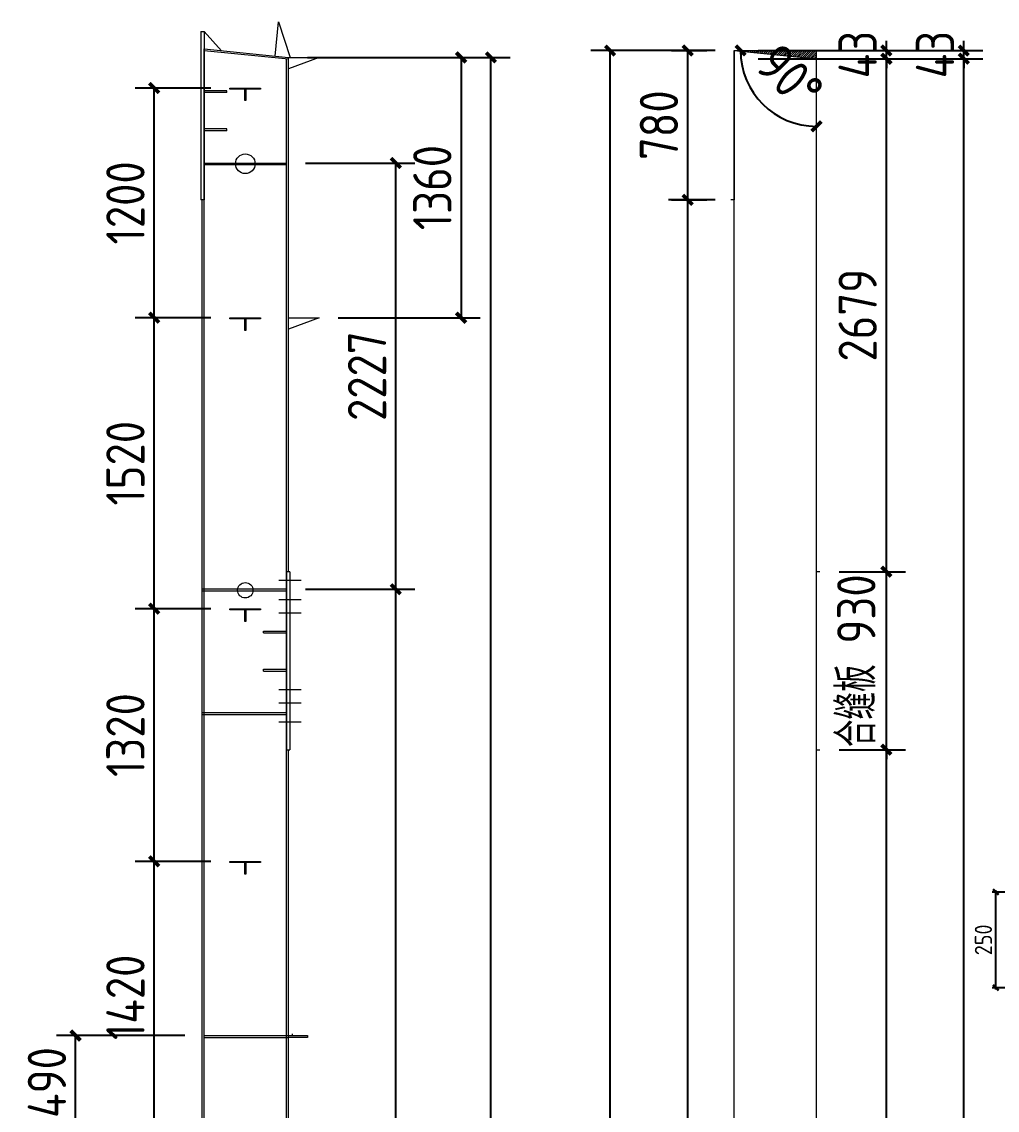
# Model space of a CAD drawing. Extents: x 485428 to 797698, y 56414 to 211814.
# Drawn here: x 683262 to 688357, y 148469 to 154155 of the extents above; entities that cross this region are included whole.
import ezdxf

# ---------------------------------------------------------------- set-up
doc = ezdxf.new("R2010")
doc.units = 0
doc.header["$LTSCALE"] = 1000
doc.header["$MEASUREMENT"] = 0
doc.layers.add('DOTE', color=1, linetype='Continuous')
doc.styles.get("Standard").update_dxf_attribs({"font": 'gbenor.shx', "bigfont": 'gbcbig.shx'})
doc.dimstyles.get("Standard").update_dxf_attribs({"dimscale": 100, "dimtxt": 2, "dimasz": 0.4, "dimexe": 0.5, "dimexo": 1, "dimgap": 0.5, "dimtad": 1, "dimdec": 0, "dimzin": 0, "dimdsep": 46, "dimtxsty": 'Standard', "dimblk": 'ARCHTICK', "dimcen": 0.09, "dimadec": 0, "dimazin": 0, "dimtfac": 1, "dimtdec": 0, "dimtix": 1, "dimtmove": 2, "dimatfit": 3, "dimfxl": 1, "dimtolj": 1, "dimtzin": 0, "dimarcsym": 0})

# ---------------------------------------------------------------- blocks, each defined once
blk = doc.blocks.new('_ArchTick')
at = {"color": 0, "linetype": 'ByBlock', "const_width": 0.4}
blk.add_lwpolyline([(-0.5, -0.5), (0.5, 0.5)], dxfattribs=at)
blk = doc.blocks.new('*D649')
at = {"color": 3, "lineweight": -2}
for p, q in [((684249.7, 149769.1), (683853.6, 149769.1)), ((683953.6, 148349.1), (683953.6, 149769.1)), ((684249.7, 148349.1), (683853.6, 148349.1))]:
    blk.add_line(p, q, dxfattribs=at)
at = {"layer": 'Defpoints', "color": 0}
for p in [(683953.6, 149769.1), (684349.7, 149769.1), (684349.7, 148349.1)]:
    blk.add_point(p, dxfattribs=at)
at = {"color": 3, "lineweight": -2, "xscale": 50, "yscale": 50, "zscale": 50}
for p, rotation in [((683953.6, 149769.1), 90), ((683953.6, 148349.1), 270)]:
    blk.add_blockref('_ArchTick', p, dxfattribs=dict(at, rotation=rotation))
at = {"color": 0, "lineweight": 15, "insert": (683803.6, 149059.1), "char_height": 200, "attachment_point": 5, "rotation": 90}
blk.add_mtext('\\A1;1420', dxfattribs=at)
blk = doc.blocks.new('*D650')
at = {"color": 3, "lineweight": -2}
for p, q in [((684249.7, 151089.1), (683853.6, 151089.1)), ((683953.6, 149769.1), (683953.6, 151089.1)), ((684249.7, 149769.1), (683853.6, 149769.1))]:
    blk.add_line(p, q, dxfattribs=at)
at = {"layer": 'Defpoints', "color": 0}
for p in [(683953.6, 151089.1), (684349.7, 151089.1), (684349.7, 149769.1)]:
    blk.add_point(p, dxfattribs=at)
at = {"color": 3, "lineweight": -2, "xscale": 50, "yscale": 50, "zscale": 50}
for p, rotation in [((683953.6, 151089.1), 90), ((683953.6, 149769.1), 270)]:
    blk.add_blockref('_ArchTick', p, dxfattribs=dict(at, rotation=rotation))
at = {"color": 0, "lineweight": 15, "insert": (683803.6, 150429.1), "char_height": 200, "attachment_point": 5, "rotation": 90}
blk.add_mtext('\\A1;1320', dxfattribs=at)
blk = doc.blocks.new('*D651')
at = {"color": 3, "lineweight": -2}
for p, q in [((684249.7, 152609.1), (683853.6, 152609.1)), ((683953.6, 151089.1), (683953.6, 152609.1)), ((684249.7, 151089.1), (683853.6, 151089.1))]:
    blk.add_line(p, q, dxfattribs=at)
at = {"layer": 'Defpoints', "color": 0}
for p in [(683953.6, 152609.1), (684349.7, 152609.1), (684349.7, 151089.1)]:
    blk.add_point(p, dxfattribs=at)
at = {"color": 3, "lineweight": -2, "xscale": 50, "yscale": 50, "zscale": 50}
for p, rotation in [((683953.6, 152609.1), 90), ((683953.6, 151089.1), 270)]:
    blk.add_blockref('_ArchTick', p, dxfattribs=dict(at, rotation=rotation))
at = {"color": 0, "lineweight": 15, "insert": (683803.6, 151849.1), "char_height": 200, "attachment_point": 5, "rotation": 90}
blk.add_mtext('\\A1;1520', dxfattribs=at)
blk = doc.blocks.new('*D653')
at = {"color": 3, "lineweight": -2}
for p, q in [((684114.7, 148859.1), (683443.4, 148859.1)), ((683543.4, 148369.1), (683543.4, 148859.1)), ((684114.7, 148369.1), (683443.4, 148369.1))]:
    blk.add_line(p, q, dxfattribs=at)
at = {"layer": 'Defpoints', "color": 0}
for p in [(683543.4, 148859.1), (684214.7, 148859.1), (684214.7, 148369.1)]:
    blk.add_point(p, dxfattribs=at)
at = {"color": 3, "lineweight": -2, "xscale": 50, "yscale": 50, "zscale": 50}
for p, rotation in [((683543.4, 148859.1), 90), ((683543.4, 148369.1), 270)]:
    blk.add_blockref('_ArchTick', p, dxfattribs=dict(at, rotation=rotation))
at = {"color": 0, "lineweight": 15, "insert": (683393.4, 148614.1), "char_height": 200, "attachment_point": 5, "rotation": 90}
blk.add_mtext('\\A1;490', dxfattribs=at)
blk = doc.blocks.new('*D666')
at = {"color": 3, "lineweight": -2}
for p, q in [((684744.7, 151190.6), (685315.5, 151190.6)), ((685215.5, 141169.1), (685215.5, 151190.6)), ((684774.7, 141169.1), (685315.5, 141169.1))]:
    blk.add_line(p, q, dxfattribs=at)
at = {"layer": 'Defpoints', "color": 0}
for p in [(684644.7, 151190.6), (685215.5, 151190.6), (684674.7, 141169.1)]:
    blk.add_point(p, dxfattribs=at)
at = {"color": 3, "lineweight": -2, "xscale": 50, "yscale": 50, "zscale": 50}
for p, rotation in [((685215.5, 151190.6), 90), ((685215.5, 141169.1), 270)]:
    blk.add_blockref('_ArchTick', p, dxfattribs=dict(at, rotation=rotation))
at = {"color": 0, "lineweight": 15, "insert": (685065.5, 146179.9), "char_height": 200, "attachment_point": 5, "rotation": 90}
blk.add_mtext('\\A1;10022', dxfattribs=at)
blk = doc.blocks.new('*D667')
at = {"color": 3, "lineweight": -2}
for p, q in [((684744.7, 153417.2), (685315.5, 153417.2)), ((685215.5, 151190.6), (685215.5, 153417.2)), ((684744.7, 151190.6), (685315.5, 151190.6))]:
    blk.add_line(p, q, dxfattribs=at)
at = {"layer": 'Defpoints', "color": 0}
for p in [(684644.7, 153417.2), (685215.5, 153417.2), (684644.7, 151190.6)]:
    blk.add_point(p, dxfattribs=at)
at = {"color": 3, "lineweight": -2, "xscale": 50, "yscale": 50, "zscale": 50}
for p, rotation in [((685215.5, 153417.2), 90), ((685215.5, 151190.6), 270)]:
    blk.add_blockref('_ArchTick', p, dxfattribs=dict(at, rotation=rotation))
at = {"color": 0, "lineweight": 15, "insert": (685065.5, 152303.9), "char_height": 200, "attachment_point": 5, "rotation": 90}
blk.add_mtext('\\A1;2227', dxfattribs=at)
blk = doc.blocks.new('*D668')
at = {"color": 3, "lineweight": -2}
for p, q in [((684754.7, 153969.1), (685812.6, 153969.1)), ((685712.6, 141169.1), (685712.6, 153969.1)), ((684774.7, 141169.1), (685812.6, 141169.1))]:
    blk.add_line(p, q, dxfattribs=at)
at = {"layer": 'Defpoints', "color": 0}
for p in [(684654.7, 153969.1), (685712.6, 153969.1), (684674.7, 141169.1)]:
    blk.add_point(p, dxfattribs=at)
at = {"color": 3, "lineweight": -2, "xscale": 50, "yscale": 50, "zscale": 50}
for p, rotation in [((685712.6, 153969.1), 90), ((685712.6, 141169.1), 270)]:
    blk.add_blockref('_ArchTick', p, dxfattribs=dict(at, rotation=rotation))
at = {"color": 0, "lineweight": 15, "insert": (685562.6, 147569.1), "char_height": 200, "attachment_point": 5, "rotation": 90}
blk.add_mtext('\\A1;12800', dxfattribs=at)
blk = doc.blocks.new('*D671')
at = {"color": 3, "lineweight": -2}
for p, q in [((686882.9, 153225.1), (686640.1, 153225.1)), ((686740.1, 141189.1), (686740.1, 153225.1)), ((686882.9, 141189.1), (686640.1, 141189.1))]:
    blk.add_line(p, q, dxfattribs=at)
at = {"layer": 'Defpoints', "color": 0}
for p in [(686740.1, 153225.1), (686982.9, 153225.1), (686982.9, 141189.1)]:
    blk.add_point(p, dxfattribs=at)
at = {"color": 3, "lineweight": -2, "xscale": 50, "yscale": 50, "zscale": 50}
for p, rotation in [((686740.1, 153225.1), 90), ((686740.1, 141189.1), 270)]:
    blk.add_blockref('_ArchTick', p, dxfattribs=dict(at, rotation=rotation))
at = {"color": 0, "lineweight": 15, "insert": (686583.5, 147207.1), "char_height": 200, "attachment_point": 5, "rotation": 90}
blk.add_mtext('\\A1;内翼板 12036', dxfattribs=at)
blk = doc.blocks.new('*D672')
at = {"color": 3, "lineweight": -2}
for p, q in [((687512.9, 153962.1), (688282.2, 153962.1)), ((688182.2, 141189.1), (688182.2, 153962.1)), ((687512.9, 141189.1), (688282.2, 141189.1))]:
    blk.add_line(p, q, dxfattribs=at)
at = {"layer": 'Defpoints', "color": 0}
for p in [(687412.9, 153962.1), (688182.2, 153962.1), (687412.9, 141189.1)]:
    blk.add_point(p, dxfattribs=at)
at = {"color": 3, "lineweight": -2, "xscale": 50, "yscale": 50, "zscale": 50}
for p, rotation in [((688182.2, 153962.1), 90), ((688182.2, 141189.1), 270)]:
    blk.add_blockref('_ArchTick', p, dxfattribs=dict(at, rotation=rotation))
at = {"color": 0, "lineweight": 15, "insert": (688025.6, 147575.6), "char_height": 200, "attachment_point": 5, "rotation": 90}
blk.add_mtext('\\A1;外翼板 12773', dxfattribs=at)
blk = doc.blocks.new('*D673')
at = {"color": 3, "lineweight": -2}
for p, q in [((688182.2, 154005.1), (688182.2, 154055.1)), ((687512.9, 154005.1), (688282.2, 154005.1)), ((688182.2, 153962.1), (688182.2, 154005.1)), ((687512.9, 153962.1), (688282.2, 153962.1)), ((688182.2, 153962.1), (688182.2, 153912.1))]:
    blk.add_line(p, q, dxfattribs=at)
at = {"layer": 'Defpoints', "color": 0}
for p in [(687412.9, 154005.1), (688182.2, 154005.1), (687412.9, 153962.1)]:
    blk.add_point(p, dxfattribs=at)
at = {"color": 3, "lineweight": -2, "xscale": 50, "yscale": 50, "zscale": 50}
for p, rotation in [((688182.2, 154005.1), 270), ((688182.2, 153962.1), 90)]:
    blk.add_blockref('_ArchTick', p, dxfattribs=dict(at, rotation=rotation))
at = {"color": 0, "lineweight": 15, "insert": (688032.2, 153983.6), "char_height": 200, "attachment_point": 5, "rotation": 90}
blk.add_mtext('\\A1;43', dxfattribs=at)
blk = doc.blocks.new('*D674')
at = {"color": 3, "lineweight": -2}
for p, q in [((686654.9, 154005.1), (686840.1, 154005.1)), ((686740.1, 153225.1), (686740.1, 154005.1)), ((686654.9, 153225.1), (686840.1, 153225.1))]:
    blk.add_line(p, q, dxfattribs=at)
at = {"layer": 'Defpoints', "color": 0}
for p in [(686554.9, 154005.1), (686740.1, 154005.1), (686554.9, 153225.1)]:
    blk.add_point(p, dxfattribs=at)
at = {"color": 3, "lineweight": -2, "xscale": 50, "yscale": 50, "zscale": 50}
for p, rotation in [((686740.1, 154005.1), 90), ((686740.1, 153225.1), 270)]:
    blk.add_blockref('_ArchTick', p, dxfattribs=dict(at, rotation=rotation))
at = {"color": 0, "lineweight": 15, "insert": (686590.1, 153615.1), "char_height": 200, "attachment_point": 5, "rotation": 90}
blk.add_mtext('\\A1;780', dxfattribs=at)
blk = doc.blocks.new('*D675')
at = {"color": 3, "lineweight": -2}
for p, q in [((686882.9, 154005.1), (686235.1, 154005.1)), ((686335.1, 141189.1), (686335.1, 154005.1)), ((686882.9, 141189.1), (686235.1, 141189.1))]:
    blk.add_line(p, q, dxfattribs=at)
at = {"layer": 'Defpoints', "color": 0}
for p in [(686335.1, 154005.1), (686982.9, 154005.1), (686982.9, 141189.1)]:
    blk.add_point(p, dxfattribs=at)
at = {"color": 3, "lineweight": -2, "xscale": 50, "yscale": 50, "zscale": 50}
for p, rotation in [((686335.1, 154005.1), 90), ((686335.1, 141189.1), 270)]:
    blk.add_blockref('_ArchTick', p, dxfattribs=dict(at, rotation=rotation))
at = {"color": 0, "lineweight": 15, "insert": (686178.5, 147597.1), "char_height": 200, "attachment_point": 5, "rotation": 90}
blk.add_mtext('\\A1;腹板 12816', dxfattribs=at)
blk = doc.blocks.new('*D726')
at = {"color": 3, "lineweight": -2}
for p, q in [((688439.2, 149609.3), (688329.8, 149609.3)), ((688349.8, 149099.3), (688349.8, 149619.3)), ((688439.2, 149109.3), (688329.8, 149109.3))]:
    blk.add_line(p, q, dxfattribs=at)
at = {"layer": 'Defpoints', "color": 0}
for p in [(688349.8, 149609.3), (688459.2, 149609.3), (688459.2, 149109.3)]:
    blk.add_point(p, dxfattribs=at)
at = {"color": 3, "lineweight": -2, "xscale": 30, "yscale": 30, "zscale": 30}
for p, rotation in [((688349.8, 149609.3), 90), ((688349.8, 149109.3), 270)]:
    blk.add_blockref('_ArchTick', p, dxfattribs=dict(at, rotation=rotation))
at = {"color": 0, "lineweight": 15, "insert": (688284.8, 149359.3), "char_height": 90, "attachment_point": 5, "rotation": 90}
blk.add_mtext('\\A1;250', dxfattribs=at)
blk = doc.blocks.new('*D989')
at = {"color": 0, "lineweight": -2}
blk.add_arc((687412.9, 154005.1), 396.4, 180, 270, dxfattribs=at)
at = {"layer": 'Defpoints', "color": 0}
for p in [(686982.9, 154005.1), (687412.9, 154005.1), (687412.9, 153962.1), (687069.6, 153806.9), (687412.9, 141189.1)]:
    blk.add_point(p, dxfattribs=at)
at = {"color": 0, "lineweight": -2, "xscale": 50, "yscale": 50, "zscale": 50}
for p, rotation in [((687016.5, 154005.1), 89.99999999999099), ((687412.9, 153608.7), 359.9999999999997)]:
    blk.add_blockref('_ArchTick', p, dxfattribs=dict(at, rotation=rotation))
at = {"color": 0, "lineweight": 15, "insert": (687274, 153866.2), "char_height": 200, "attachment_point": 5, "rotation": 315}
blk.add_mtext('\\A1;90°', dxfattribs=at)
blk = doc.blocks.new('*D3280')
at = {"color": 3, "lineweight": -2}
for p, q in [((687530.9, 150352.6), (687877.9, 150352.6)), ((687777.9, 141189.1), (687777.9, 150352.6)), ((687512.9, 141189.1), (687877.9, 141189.1))]:
    blk.add_line(p, q, dxfattribs=at)
at = {"layer": 'Defpoints', "color": 0}
for p in [(687430.9, 150352.6), (687777.9, 150352.6), (687412.9, 141189.1)]:
    blk.add_point(p, dxfattribs=at)
at = {"color": 3, "lineweight": -2, "xscale": 50, "yscale": 50, "zscale": 50}
for p, rotation in [((687777.9, 150352.6), 90), ((687777.9, 141189.1), 270)]:
    blk.add_blockref('_ArchTick', p, dxfattribs=dict(at, rotation=rotation))
at = {"color": 0, "lineweight": 15, "insert": (687627.9, 145770.9), "char_height": 200, "attachment_point": 5, "rotation": 90}
blk.add_mtext('\\A1;9164', dxfattribs=at)
blk = doc.blocks.new('*D3281')
at = {"color": 3, "lineweight": -2}
for p, q in [((687777.9, 151282.6), (687777.9, 151332.6)), ((687530.9, 151282.6), (687877.9, 151282.6)), ((687777.9, 150352.6), (687777.9, 151282.6)), ((687530.9, 150352.6), (687877.9, 150352.6)), ((687777.9, 150352.6), (687777.9, 150302.6))]:
    blk.add_line(p, q, dxfattribs=at)
at = {"layer": 'Defpoints', "color": 0}
for p in [(687430.9, 151282.6), (687777.9, 151282.6), (687430.9, 150352.6)]:
    blk.add_point(p, dxfattribs=at)
at = {"color": 3, "lineweight": -2, "xscale": 50, "yscale": 50, "zscale": 50}
for p, rotation in [((687777.9, 151282.6), 270), ((687777.9, 150352.6), 90)]:
    blk.add_blockref('_ArchTick', p, dxfattribs=dict(at, rotation=rotation))
at = {"color": 0, "lineweight": 15, "insert": (687621.2, 150817.6), "char_height": 200, "attachment_point": 5, "rotation": 90}
blk.add_mtext('\\A1;合缝板 930', dxfattribs=at)
blk = doc.blocks.new('*D3282')
at = {"color": 3, "lineweight": -2}
for p, q in [((687512.9, 153962.1), (687877.9, 153962.1)), ((687777.9, 151282.6), (687777.9, 153962.1)), ((687530.9, 151282.6), (687877.9, 151282.6))]:
    blk.add_line(p, q, dxfattribs=at)
at = {"layer": 'Defpoints', "color": 0}
for p in [(687412.9, 153962.1), (687777.9, 153962.1), (687430.9, 151282.6)]:
    blk.add_point(p, dxfattribs=at)
at = {"color": 3, "lineweight": -2, "xscale": 50, "yscale": 50, "zscale": 50}
for p, rotation in [((687777.9, 153962.1), 90), ((687777.9, 151282.6), 270)]:
    blk.add_blockref('_ArchTick', p, dxfattribs=dict(at, rotation=rotation))
at = {"color": 0, "lineweight": 15, "insert": (687627.9, 152622.3), "char_height": 200, "attachment_point": 5, "rotation": 90}
blk.add_mtext('\\A1;2679', dxfattribs=at)
blk = doc.blocks.new('*D3292')
at = {"color": 3, "lineweight": -2}
for p, q in [((687777.9, 154005.1), (687777.9, 154055.1)), ((687108.6, 154005.1), (687877.9, 154005.1)), ((687777.9, 153962.1), (687777.9, 154005.1)), ((687108.6, 153962.1), (687877.9, 153962.1)), ((687777.9, 153962.1), (687777.9, 153912.1))]:
    blk.add_line(p, q, dxfattribs=at)
at = {"layer": 'Defpoints', "color": 0}
for p in [(687008.6, 154005.1), (687777.9, 154005.1), (687008.6, 153962.1)]:
    blk.add_point(p, dxfattribs=at)
at = {"color": 3, "lineweight": -2, "xscale": 50, "yscale": 50, "zscale": 50}
for p, rotation in [((687777.9, 154005.1), 270), ((687777.9, 153962.1), 90)]:
    blk.add_blockref('_ArchTick', p, dxfattribs=dict(at, rotation=rotation))
at = {"color": 0, "lineweight": 15, "insert": (687627.9, 153983.6), "char_height": 200, "attachment_point": 5, "rotation": 90}
blk.add_mtext('\\A1;43', dxfattribs=at)
blk = doc.blocks.new('*D3304')
at = {"color": 3, "lineweight": -2}
for p, q in [((684914.7, 153969.1), (685656.5, 153969.1)), ((685556.5, 153969.1), (685556.5, 152609.1)), ((684914.7, 152609.1), (685656.5, 152609.1))]:
    blk.add_line(p, q, dxfattribs=at)
at = {"layer": 'Defpoints', "color": 0}
for p in [(684814.7, 153969.1), (684814.7, 152609.1), (685556.5, 152609.1)]:
    blk.add_point(p, dxfattribs=at)
at = {"color": 3, "lineweight": -2, "xscale": 50, "yscale": 50, "zscale": 50}
for p, rotation in [((685556.5, 153969.1), 90), ((685556.5, 152609.1), 270)]:
    blk.add_blockref('_ArchTick', p, dxfattribs=dict(at, rotation=rotation))
at = {"color": 0, "lineweight": 15, "insert": (685406.5, 153289.1), "char_height": 200, "attachment_point": 5, "rotation": 90}
blk.add_mtext('\\A1;1360', dxfattribs=at)
blk = doc.blocks.new('*D3354')
at = {"color": 3, "lineweight": -2}
for p, q in [((684249.7, 153809.1), (683853.6, 153809.1)), ((683953.6, 152609.1), (683953.6, 153809.1)), ((684249.7, 152609.1), (683853.6, 152609.1))]:
    blk.add_line(p, q, dxfattribs=at)
at = {"layer": 'Defpoints', "color": 0}
for p in [(683953.6, 153809.1), (684349.7, 153809.1), (684349.7, 152609.1)]:
    blk.add_point(p, dxfattribs=at)
at = {"color": 3, "lineweight": -2, "xscale": 50, "yscale": 50, "zscale": 50}
for p, rotation in [((683953.6, 153809.1), 90), ((683953.6, 152609.1), 270)]:
    blk.add_blockref('_ArchTick', p, dxfattribs=dict(at, rotation=rotation))
at = {"color": 0, "lineweight": 15, "insert": (683803.6, 153209.1), "char_height": 200, "attachment_point": 5, "rotation": 90}
blk.add_mtext('\\A1;1200', dxfattribs=at)

msp = doc.modelspace()

# ---------------------------------------------------------------- hatches: boundary and pattern name
at = {"lineweight": 15}
h = msp.add_hatch(dxfattribs=at)
h.set_pattern_fill('ANSI31', color=256, scale=5, style=0)
h.set_pattern_definition([(45, (428, -9.4715), (-5.61266008, 5.61266008), [])])
h.paths.add_polyline_path([(687412.9, 153962.1), (687412.9, 154005.1), (686982.9, 154005.1)])

# ---------------------------------------------------------------- linework, layer by layer
at = {"color": 2, "lineweight": 15}
for p, q in [((684585, 153976.1), (684602.9, 154155.2)), ((684585, 153976.1), (684602.9, 154155.2)), ((684585, 153976.1), (684602.9, 154155.2)), ((684602.9, 154155.2), (684664.6, 153968.1)), ((684196.7, 154105.1), (684214.7, 154105.1)), ((684196.7, 154105.1), (684196.7, 153225.1)), ((684214.7, 154105.1), (684214.7, 153225.1)), ((684214.7, 154105.1), (684306.2, 154004)), ((686982.9, 154005.1), (686982.9, 153225.1)), ((684654.7, 153969.1), (684814.7, 153969.1)), ((684814.7, 153969.1), (684654.7, 153909.1)), ((684349.7, 153803.1), (684349.7, 153809.1)), ((684349.7, 153809.1), (684429.7, 153809.1)), ((684509.7, 153803.1), (684349.7, 153803.1)), ((684426.7, 153743.1), (684426.7, 153803.1)), ((684426.7, 153803.1), (684432.7, 153803.1)), ((684429.7, 153809.1), (684509.7, 153809.1)), ((684429.7, 153809.1), (684509.7, 153809.1)), ((684432.7, 153803.1), (684432.7, 153743.1)), ((684509.7, 153809.1), (684509.7, 153803.1)), ((684332.7, 153795.1), (684214.7, 153795.1)), ((684332.7, 153785.1), (684214.7, 153785.1)), ((684332.7, 153785.1), (684332.7, 153795.1)), ((684429.7, 153743.1), (684426.7, 153743.1)), ((684432.7, 153743.1), (684429.7, 153743.1)), ((684332.7, 153595.1), (684214.7, 153595.1)), ((684332.7, 153585.1), (684214.7, 153585.1)), ((684332.7, 153585.1), (684332.7, 153595.1)), ((684214.7, 153417.2), (684644.7, 153417.2)), ((684214.7, 153409.2), (684644.7, 153409.2)), ((684214.7, 153225.1), (684196.7, 153225.1)), ((686982.9, 153225.1), (686964.9, 153225.1)), ((684349.7, 152603.1), (684349.7, 152609.1)), ((684349.7, 152609.1), (684429.7, 152609.1)), ((684429.7, 152609.1), (684509.7, 152609.1)), ((684509.7, 152609.1), (684509.7, 152603.1)), ((684654.7, 152609.1), (684814.7, 152609.1)), ((684654.7, 152609.1), (684814.7, 152609.1)), ((684814.7, 152609.1), (684654.7, 152549.1)), ((684509.7, 152603.1), (684349.7, 152603.1)), ((684426.7, 152543.1), (684426.7, 152603.1)), ((684426.7, 152603.1), (684432.7, 152603.1)), ((684432.7, 152603.1), (684432.7, 152543.1)), ((684429.7, 152543.1), (684426.7, 152543.1)), ((684432.7, 152543.1), (684429.7, 152543.1)), ((684662.7, 151282.6), (684644.7, 151282.6)), ((684662.7, 151282.6), (684644.7, 151282.6)), ((684644.7, 151282.6), (684644.7, 150352.6)), ((684662.7, 151282.6), (684662.7, 150352.6)), ((687430.9, 151282.6), (687412.9, 151282.6)), ((684644.7, 151190.6), (684204.7, 151190.6)), ((684604.7, 151237.6), (684720.7, 151237.6)), ((684644.7, 151180.6), (684204.7, 151180.6)), ((684604.7, 151137.6), (684720.7, 151137.6)), ((684349.7, 151083.1), (684349.7, 151089.1)), ((684349.7, 151089.1), (684429.7, 151089.1)), ((684349.7, 151089.1), (684429.7, 151089.1)), ((684509.7, 151083.1), (684349.7, 151083.1)), ((684426.7, 151023.1), (684426.7, 151083.1)), ((684426.7, 151083.1), (684432.7, 151083.1)), ((684429.7, 151089.1), (684509.7, 151089.1)), ((684432.7, 151083.1), (684432.7, 151023.1)), ((684509.7, 151089.1), (684509.7, 151083.1)), ((684429.7, 151023.1), (684426.7, 151023.1)), ((684432.7, 151023.1), (684429.7, 151023.1)), ((684604.7, 151067.6), (684720.7, 151067.6)), ((684524.7, 150962.6), (684524.7, 150972.6)), ((684524.7, 150972.6), (684644.7, 150972.6)), ((684524.7, 150962.6), (684524.7, 150972.6)), ((684524.7, 150972.6), (684644.7, 150972.6)), ((684524.7, 150962.6), (684644.7, 150962.6)), ((684524.7, 150962.6), (684644.7, 150962.6)), ((684524.7, 150762.6), (684524.7, 150772.6)), ((684524.7, 150772.6), (684644.7, 150772.6)), ((684524.7, 150762.6), (684524.7, 150772.6)), ((684524.7, 150772.6), (684644.7, 150772.6)), ((684524.7, 150762.6), (684644.7, 150762.6)), ((684524.7, 150762.6), (684644.7, 150762.6)), ((684604.7, 150667.6), (684720.7, 150667.6)), ((684604.7, 150597.6), (684720.7, 150597.6)), ((684644.7, 150545.4), (684204.7, 150545.4)), ((684644.7, 150535.3), (684204.7, 150535.3)), ((684604.7, 150497.6), (684720.7, 150497.6)), ((684644.7, 150352.6), (684662.7, 150352.6)), ((684644.7, 150352.6), (684662.7, 150352.6)), ((687412.9, 150352.6), (687430.9, 150352.6)), ((684349.7, 149763.1), (684349.7, 149769.1)), ((684349.7, 149769.1), (684429.7, 149769.1)), ((684429.7, 149769.1), (684509.7, 149769.1)), ((684509.7, 149769.1), (684509.7, 149763.1)), ((684509.7, 149763.1), (684349.7, 149763.1)), ((684426.7, 149703.1), (684426.7, 149763.1)), ((684426.7, 149763.1), (684432.7, 149763.1)), ((684432.7, 149763.1), (684432.7, 149703.1)), ((684429.7, 149703.1), (684426.7, 149703.1)), ((684432.7, 149703.1), (684429.7, 149703.1))]:
    msp.add_line(p, q, dxfattribs=at)
at = {"lineweight": 15}
for p, q in [((684214.7, 154013.1), (684654.7, 153969.1)), ((684214.7, 154005.1), (684654.7, 153961.1)), ((686982.9, 154005.1), (687412.9, 153962.1)), ((686982.9, 154005.1), (687412.9, 154005.1)), ((687412.9, 153962.1), (687412.9, 154005.1)), ((684214.7, 148859.1), (684654.7, 148859.1)), ((684654.7, 148859.1), (684754.7, 148859.1)), ((684674.7, 148869.1), (684674.7, 148859.1)), ((684754.7, 148859.1), (684754.7, 148849.1)), ((684214.7, 148849.1), (684654.7, 148849.1)), ((684754.7, 148849.1), (684654.7, 148849.1))]:
    msp.add_line(p, q, dxfattribs=at)
for centre, radius in [((684429.7, 153413.4), 51.3), ((684429.7, 151185.4), 40.1)]:
    msp.add_circle(centre, radius, dxfattribs=at)
at = {"layer": 'DOTE', "color": 0, "lineweight": 15}
for p, q in [((684214.7, 141189.1), (684214.7, 154013.1)), ((686982.9, 141189.1), (686982.9, 154005.1)), ((684644.7, 141189.1), (684644.7, 153962.1)), ((684654.7, 151282.6), (684654.7, 153969.1)), ((687412.9, 141189.1), (687412.9, 153962.1)), ((684204.7, 141189.1), (684204.7, 153225.1)), ((684654.7, 141189.1), (684654.7, 150352.6))]:
    msp.add_line(p, q, dxfattribs=at)

# ---------------------------------------------------------------- dimensions: what is measured, and where the dimension line sits
at = {"color": 1, "lineweight": 15}
dim = msp.add_angular_dim_2l(base=(687069.6, 153806.9), line1=((687412.9, 141189.1), (687412.9, 153962.1)), line2=((686982.9, 154005.1), (687412.9, 154005.1)), dimstyle='Standard', override={"dimtxt": 2, "dimasz": 0.5, "dimgap": 1}, dxfattribs=at)
dim.commit()
dim.dimension.update_dxf_attribs({"geometry": '*D989', "text_midpoint": (687274, 153866.2)})
at = {"lineweight": 15}
for base, p1, p2, picture, middle in [((687777.9, 154005.1), (687008.6, 153962.1), (687008.6, 154005.1), '*D3292', (687627.9, 153983.6)), ((688182.2, 154005.1), (687412.9, 153962.1), (687412.9, 154005.1), '*D673', (688032.2, 153983.6)), ((686740.1, 154005.1), (686554.9, 153225.1), (686554.9, 154005.1), '*D674', (686590.1, 153615.1)), ((685712.6, 153969.1), (684674.7, 141169.1), (684654.7, 153969.1), '*D668', (685562.6, 147569.1)), ((685556.5, 152609.1), (684814.7, 153969.1), (684814.7, 152609.1), '*D3304', (685406.5, 153289.1)), ((687777.8637, 153962.0735), (687430.8974, 151282.6134), (687412.8974, 153962.0735), '*D3282', (687627.8637, 152622.3435)), ((683953.6, 153809.1), (684349.7, 152609.1), (684349.7, 153809.1), '*D3354', (683803.6, 153209.1)), ((685215.5, 153417.2), (684644.7, 151190.6), (684644.7, 153417.2), '*D667', (685065.5, 152303.9)), ((683953.6, 152609.1), (684349.7, 151089.1), (684349.7, 152609.1), '*D651', (683803.6, 151849.1)), ((685215.5254096, 151190.6134279), (684674.6579732, 141169.1134279), (684644.6579732, 151190.6134279), '*D666', (685065.5254096, 146179.8634279)), ((683953.6, 151089.1), (684349.7, 149769.1), (684349.7, 151089.1), '*D650', (683803.6, 150429.1)), ((687777.8637167, 150352.6134279), (687412.8973814, 141189.1134279), (687430.8973814, 150352.6134279), '*D3280', (687627.8637167, 145770.8634279)), ((683953.6, 149769.1), (684349.7, 148349.1), (684349.7, 149769.1), '*D649', (683803.6, 149059.1)), ((683543.4, 148859.1), (684214.7, 148369.1), (684214.7, 148859.1), '*D653', (683393.4, 148614.1))]:
    dim = msp.add_linear_dim(base=base, p1=p1, p2=p2, angle=90, dimstyle='Standard', override={"dimtxt": 2, "dimasz": 0.5, "dimexe": 1, "dimexo": 1, "dimclrd": 3, "dimclre": 3}, dxfattribs=at)
    dim.commit()
    dim.dimension.update_dxf_attribs({"geometry": picture, "text_midpoint": middle})
for base, p1, p2, text, picture, middle in [((686335.1, 154005.1), (686982.9, 141189.1), (686982.9, 154005.1), '腹板 12816', '*D675', (686178.5, 147597.1)), ((688182.2, 153962.1), (687412.9, 141189.1), (687412.9, 153962.1), '外翼板 12773', '*D672', (688025.6, 147575.6)), ((686740.1, 153225.1), (686982.9, 141189.1), (686982.9, 153225.1), '内翼板 12036', '*D671', (686583.5, 147207.1)), ((687777.9, 151282.6), (687430.9, 150352.6), (687430.9, 151282.6), '合缝板 930', '*D3281', (687621.2, 150817.6))]:
    dim = msp.add_linear_dim(base=base, p1=p1, p2=p2, angle=90, text=text, dimstyle='Standard', override={"dimtxt": 2, "dimasz": 0.5, "dimexe": 1, "dimexo": 1, "dimclrd": 3, "dimclre": 3}, dxfattribs=at)
    dim.commit()
    dim.dimension.update_dxf_attribs({"geometry": picture, "text_midpoint": middle})
dim = msp.add_aligned_dim(p1=(688459.2, 149109.3), p2=(688459.2, 149609.3), distance=109.4, dimstyle='Standard', override={"dimtxt": 0.9, "dimasz": 0.3, "dimexe": 0.2, "dimexo": 0.2, "dimgap": 0.2, "dimlfac": 0.5, "dimdle": 0.1, "dimclrd": 3, "dimclre": 3}, dxfattribs=at)
dim.commit()
dim.dimension.update_dxf_attribs({"geometry": '*D726', "text_midpoint": (688284.8, 149359.3)})

doc.saveas('drawing.dxf')
